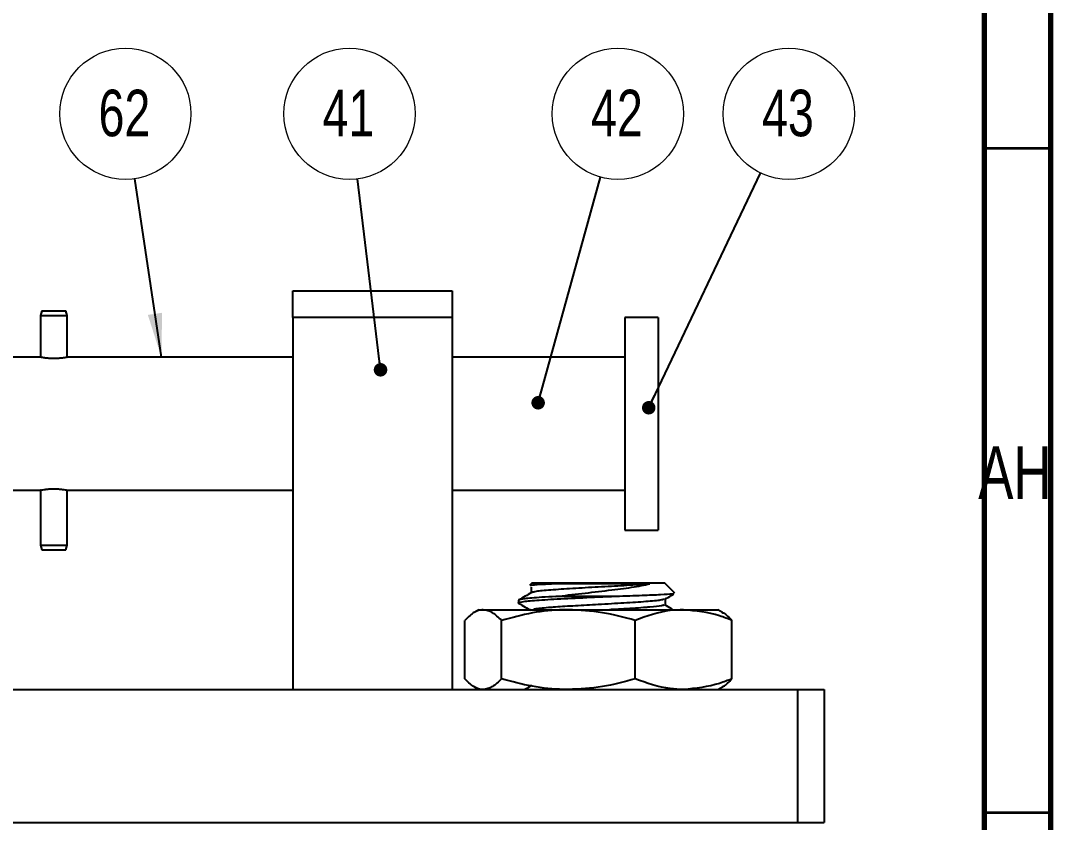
# Model space of a CAD drawing. Header units: millimetres. Extents: x 4 to 907, y 5 to 1495.
# Drawn here: x 817.5 to 895, y 1349.3 to 1409.6 of the extents above; entities that cross this region are included whole.
import ezdxf

# ---------------------------------------------------------------- set-up
doc = ezdxf.new("R2010")
doc.units = ezdxf.units.MM
doc.styles.add('SLDTEXTSTYLE0', font='TXT', dxfattribs={"width": 0.75})
doc.dimstyles.new('SLDDIMSTYLE1', dxfattribs={"dimtxt": 0.18, "dimasz": 1.016, "dimexe": 0, "dimexo": 0.0625, "dimgap": 0, "dimtad": 0, "dimtih": 1, "dimtoh": 1, "dimdec": 0, "dimrnd": 1e-09, "dimzin": 0, "dimdsep": 46, "dimtxsty": 'Standard', "dimblk1": 'DOT', "dimblk2": 'DOT', "dimsah": 1, "dimcen": 0.09, "dimadec": 0, "dimazin": 0, "dimtfac": 1.016, "dimtdec": 0, "dimtofl": 0, "dimtmove": 0, "dimatfit": 3, "dimldrblk": 'DOT', "dimfxl": 1, "dimfrac": 2, "dimtolj": 1, "dimtzin": 0, "dimarcsym": 0})
doc.dimstyles.new('SLDDIMSTYLE3', dxfattribs={"dimtxt": 0.18, "dimasz": 3.302, "dimexe": 0, "dimexo": 0.0625, "dimgap": 0, "dimtad": 0, "dimtih": 1, "dimtoh": 1, "dimdec": 0, "dimrnd": 1e-09, "dimzin": 0, "dimdsep": 46, "dimtxsty": 'Standard', "dimsah": 1, "dimcen": 0.09, "dimadec": 0, "dimazin": 0, "dimtfac": 3.302, "dimtdec": 0, "dimtofl": 0, "dimtmove": 0, "dimatfit": 3, "dimfxl": 1, "dimfrac": 2, "dimtolj": 1, "dimtzin": 0, "dimarcsym": 0})

# ---------------------------------------------------------------- blocks, each defined once
blk = doc.blocks.new('SW_NOTE_46')
at = {"color": 0, "linetype": 'Continuous', "lineweight": 0}
blk.add_circle((-0.596, 4.903), 4.939, dxfattribs=at)
at = {"color": 0, "linetype": 'Continuous', "lineweight": 0, "insert": (-0.666, 6.712), "char_height": 3.5, "attachment_point": 2, "style": 'SLDTEXTSTYLE0'}
blk.add_mtext('41', dxfattribs=at)
blk = doc.blocks.new('_Dot')
at = {"color": 0, "linetype": 'ByBlock', "lineweight": -2}
blk.add_line((-0.5, 0), (-1, 0), dxfattribs=at)
at = {"color": 0, "linetype": 'ByBlock', "const_width": 0.5}
blk.add_lwpolyline([(-0.25, 0, 1), (0.25, 0, 1)], format="xyb", close=True, dxfattribs=at)
blk = doc.blocks.new('SW_NOTE_47')
at = {"color": 0, "linetype": 'Continuous', "lineweight": 0}
blk.add_circle((1.314, 4.761), 4.939, dxfattribs=at)
at = {"color": 0, "linetype": 'Continuous', "lineweight": 0, "insert": (1.244, 6.57), "char_height": 3.5, "attachment_point": 2, "style": 'SLDTEXTSTYLE0'}
blk.add_mtext('42', dxfattribs=at)
blk = doc.blocks.new('SW_NOTE_48')
at = {"color": 0, "linetype": 'Continuous', "lineweight": 0}
blk.add_circle((2.126, 4.458), 4.939, dxfattribs=at)
at = {"color": 0, "linetype": 'Continuous', "lineweight": 0, "insert": (2.056, 6.267), "char_height": 3.5, "attachment_point": 2, "style": 'SLDTEXTSTYLE0'}
blk.add_mtext('43', dxfattribs=at)
blk = doc.blocks.new('SW_NOTE_54')
at = {"color": 0, "linetype": 'Continuous', "lineweight": 0}
blk.add_circle((-0.723, 4.886), 4.939, dxfattribs=at)
at = {"color": 0, "linetype": 'Continuous', "lineweight": 0, "insert": (-0.794, 6.695), "char_height": 3.5, "attachment_point": 2, "style": 'SLDTEXTSTYLE0'}
blk.add_mtext('62', dxfattribs=at)

msp = doc.modelspace()

# ---------------------------------------------------------------- linework, layer by layer
at = {"color": 7, "linetype": 'Continuous', "lineweight": 70}
for p, q in [((895, 1495), (895, 5)), ((890, 1490), (890, 10))]:
    msp.add_line(p, q, dxfattribs=at)
at = {"color": 7, "linetype": 'Continuous', "lineweight": 35}
for p, q in [((890, 1400), (895, 1400)), ((890, 1350), (895, 1350))]:
    msp.add_line(p, q, dxfattribs=at)
at = {"color": 7, "linetype": 'Continuous', "lineweight": 25}
for p, q in [((837.958, 1389.257), (849.958, 1389.257)), ((837.958, 1387.257), (837.958, 1389.257)), ((849.958, 1389.257), (849.958, 1387.257)), ((819.051, 1387.757), (818.958, 1387.407)), ((818.958, 1387.407), (818.958, 1384.257)), ((818.958, 1387.407), (820.958, 1387.407)), ((819.051, 1387.757), (820.864, 1387.757)), ((820.958, 1387.407), (820.864, 1387.757)), ((820.958, 1384.257), (820.958, 1387.407)), ((849.958, 1387.257), (837.958, 1387.257)), ((837.958, 1387.257), (837.958, 1359.257)), ((849.958, 1387.257), (849.958, 1359.257)), ((865.458, 1387.257), (862.958, 1387.257)), ((862.958, 1387.257), (862.958, 1371.257)), ((865.458, 1387.257), (865.458, 1371.257)), ((818.958, 1384.257), (814.958, 1384.257)), ((837.958, 1384.257), (820.958, 1384.257)), ((862.958, 1384.257), (849.958, 1384.257)), ((814.958, 1374.257), (818.958, 1374.257)), ((818.958, 1374.257), (818.958, 1370.107)), ((820.958, 1374.257), (837.958, 1374.257)), ((820.958, 1370.107), (820.958, 1374.257)), ((849.958, 1374.257), (862.958, 1374.257)), ((862.958, 1371.257), (865.458, 1371.257)), ((818.958, 1370.107), (819.051, 1369.757)), ((818.958, 1370.107), (820.958, 1370.107)), ((819.051, 1369.757), (820.864, 1369.757)), ((820.864, 1369.757), (820.958, 1370.107)), ((855.958, 1367.257), (855.784, 1367.083)), ((865.958, 1367.257), (855.958, 1367.257)), ((866.712, 1366.502), (865.958, 1367.257)), ((855.905, 1366.96), (855.905, 1366.535)), ((854.958, 1365.975), (854.958, 1365.757)), ((862.282, 1366.257), (857.76, 1366.257)), ((866.01, 1365.65), (866.01, 1366.073)), ((851.958, 1365.257), (851.612, 1365.057)), ((851.958, 1365.257), (852.283, 1365.257)), ((852.283, 1365.257), (858.697, 1365.257)), ((858.697, 1365.257), (867.371, 1365.257)), ((867.371, 1365.257), (869.958, 1365.257)), ((870.303, 1365.057), (869.958, 1365.257)), ((850.898, 1360.06), (850.898, 1364.453)), ((853.667, 1360.06), (853.667, 1364.453)), ((863.726, 1360.06), (863.726, 1364.453)), ((871.017, 1360.06), (871.017, 1364.453)), ((851.612, 1359.456), (851.958, 1359.257)), ((869.958, 1359.257), (870.303, 1359.456)), ((802.958, 1359.257), (875.958, 1359.257)), ((837.958, 1359.257), (849.958, 1359.257)), ((875.958, 1359.257), (875.958, 1349.257)), ((875.958, 1359.257), (877.958, 1359.257)), ((877.958, 1359.257), (877.958, 1349.257)), ((802.958, 1349.257), (875.958, 1349.257)), ((875.958, 1349.257), (877.958, 1349.257))]:
    msp.add_line(p, q, dxfattribs=at)
for points, knots in [([(820.945, 1384.254), (820.949, 1384.255), (820.963, 1384.258), (820.875, 1384.24), (820.69, 1384.208), (820.413, 1384.174), (820.086, 1384.153), (819.746, 1384.156), (819.433, 1384.181), (819.174, 1384.216), (819.011, 1384.246), (818.941, 1384.26), (818.96, 1384.256), (818.961, 1384.256)], [0, 0, 0, 0, 0.0339466, 0.1390992, 0.2449309, 0.3526024, 0.4604827, 0.5665135, 0.6715465, 0.7779598, 0.8859932, 0.9933863, 1, 1, 1, 1]), ([(818.97, 1374.259), (818.966, 1374.258), (818.952, 1374.256), (819.04, 1374.273), (819.226, 1374.305), (819.502, 1374.34), (819.829, 1374.36), (820.169, 1374.357), (820.482, 1374.333), (820.741, 1374.297), (820.904, 1374.267), (820.974, 1374.253), (820.955, 1374.257), (820.954, 1374.257)], [0, 0, 0, 0, 0.033947, 0.139099, 0.244931, 0.352602, 0.460483, 0.566514, 0.671546, 0.77796, 0.885993, 0.993386, 1, 1, 1, 1]), ([(857.728, 1367.204), (857.319, 1367.184), (856.497, 1367.145), (855.848, 1367.093), (855.826, 1367.061), (855.818, 1367.049)], [0, 0, 0, 0, 0.37781, 0.75751, 1, 1, 1, 1]), ([(864.835, 1367.204), (864.737, 1367.196), (864.201, 1367.151), (862.938, 1367.068), (860.96, 1366.96), (858.969, 1366.851), (857.307, 1366.74), (856.198, 1366.64), (856.052, 1366.575), (855.988, 1366.546)], [0, 0, 0, 0, 0.037676, 0.20473, 0.37066, 0.53659, 0.703645, 0.869265, 1, 1, 1, 1]), ([(864.835, 1367.204), (864.636, 1367.204), (864.05, 1367.204), (862.784, 1367.204), (861.092, 1367.204), (859.382, 1367.204), (858.285, 1367.204), (857.787, 1367.204), (857.728, 1367.204)], [0, 0, 0, 0, 0.111317, 0.326338, 0.541359, 0.75638, 0.971401, 1, 1, 1, 1]), ([(857.76, 1366.257), (858.402, 1366.33), (859.687, 1366.478), (861.716, 1366.716), (863.582, 1366.948), (864.409, 1367.117), (864.835, 1367.204)], [0, 0, 0, 0, 0.254931, 0.510397, 0.748179, 1, 1, 1, 1]), ([(855.924, 1366.546), (855.766, 1366.454), (855.449, 1366.271), (855.132, 1366.087), (854.974, 1365.995)], [0, 0, 0, 0, 0.499901, 1, 1, 1, 1]), ([(866.632, 1366.476), (866.606, 1366.463), (866.538, 1366.431), (865.708, 1366.38), (864.527, 1366.33), (863.331, 1366.288), (862.635, 1366.267), (862.282, 1366.257)], [0, 0, 0, 0, 0.165184, 0.432818, 0.700913, 0.847915, 1, 1, 1, 1]), ([(865.975, 1366.052), (866.133, 1366.144), (866.358, 1366.275), (866.584, 1366.405), (866.65, 1366.444)], [0, 0, 0, 0, 0.704334, 1, 1, 1, 1]), ([(862.282, 1366.257), (861.841, 1366.236), (860.629, 1366.178), (858.602, 1366.086), (856.592, 1365.974), (855.321, 1365.867), (854.804, 1365.787), (855.009, 1365.743), (855.04, 1365.737)], [0, 0, 0, 0, 0.119834, 0.329901, 0.54139, 0.751066, 0.96191, 1, 1, 1, 1]), ([(857.76, 1366.257), (857.398, 1366.235), (856.408, 1366.177), (855.231, 1366.086), (855.049, 1366.012), (854.958, 1365.975)], [0, 0, 0, 0, 0.223129, 0.610486, 1, 1, 1, 1]), ([(854.972, 1365.738), (855.13, 1365.646), (855.441, 1365.466), (855.752, 1365.286), (855.905, 1365.197)], [0, 0, 0, 0, 0.509643, 1, 1, 1, 1]), ([(865.896, 1366.052), (865.837, 1366.026), (865.693, 1365.964), (864.605, 1365.867), (862.947, 1365.756), (861.032, 1365.652), (859.209, 1365.551), (858.035, 1365.478), (857.013, 1365.4), (856.259, 1365.335), (856.12, 1365.278), (856.069, 1365.257)], [0, 0, 0, 0, 0.096896, 0.233695, 0.371679, 0.508734, 0.629917, 0.751595, 0.784318, 0.921117, 1, 1, 1, 1]), ([(865.918, 1365.618), (865.872, 1365.595), (865.761, 1365.54), (865.13, 1365.478), (864.195, 1365.401), (863.195, 1365.334), (862.163, 1365.277), (861.79, 1365.257)], [0, 0, 0, 0, 0.187622, 0.455665, 0.524235, 0.828277, 1, 1, 1, 1]), ([(866.6, 1365.257), (866.55, 1365.286), (866.345, 1365.406), (866.138, 1365.527), (865.982, 1365.618)], [0, 0, 0, 0, 0.241433, 1, 1, 1, 1]), ([(852.283, 1365.257), (852.25, 1365.256), (852.001, 1365.248), (851.533, 1365.073), (851.111, 1364.661), (850.898, 1364.453)], [0, 0, 0, 0, 0.07009, 0.5307844, 1, 1, 1, 1]), ([(853.667, 1364.453), (853.442, 1364.677), (852.989, 1365.131), (852.519, 1365.214), (852.283, 1365.257)], [0, 0, 0, 0, 0.495458, 1, 1, 1, 1]), ([(858.697, 1365.257), (858.577, 1365.256), (857.675, 1365.248), (855.972, 1365.073), (854.44, 1364.661), (853.667, 1364.453)], [0, 0, 0, 0, 0.07009, 0.530784, 1, 1, 1, 1]), ([(863.726, 1364.453), (862.909, 1364.677), (861.261, 1365.131), (859.557, 1365.214), (858.697, 1365.257)], [0, 0, 0, 0, 0.495458, 1, 1, 1, 1]), ([(867.371, 1365.257), (867.04, 1365.245), (865.806, 1365.2), (864.605, 1364.769), (863.726, 1364.453)], [0, 0, 0, 0, 0.2686336, 1, 1, 1, 1]), ([(871.017, 1364.453), (870.711, 1364.574), (869.522, 1365.045), (868.288, 1365.167), (867.371, 1365.257)], [0, 0, 0, 0, 0.257551, 1, 1, 1, 1]), ([(870.295, 1365.043), (870.322, 1365.034), (870.567, 1364.949), (870.805, 1364.687), (871.017, 1364.453)], [0, 0, 0, 0, 0.10802, 1, 1, 1, 1]), ([(852.283, 1359.257), (852.25, 1359.258), (852.001, 1359.265), (851.533, 1359.44), (851.111, 1359.852), (850.898, 1360.06)], [0, 0, 0, 0, 0.07009, 0.5307844, 1, 1, 1, 1]), ([(853.667, 1360.06), (853.442, 1359.836), (852.989, 1359.382), (852.519, 1359.299), (852.283, 1359.257)], [0, 0, 0, 0, 0.495458, 1, 1, 1, 1]), ([(858.697, 1359.257), (858.577, 1359.258), (857.675, 1359.265), (855.972, 1359.44), (854.44, 1359.852), (853.667, 1360.06)], [0, 0, 0, 0, 0.07009, 0.5307844, 1, 1, 1, 1]), ([(855.924, 1359.546), (855.766, 1359.454), (855.599, 1359.358), (855.433, 1359.261), (855.425, 1359.257)], [0, 0, 0, 0, 0.951209, 1, 1, 1, 1]), ([(863.726, 1360.06), (862.909, 1359.836), (861.261, 1359.382), (859.557, 1359.299), (858.697, 1359.257)], [0, 0, 0, 0, 0.495458, 1, 1, 1, 1]), ([(867.371, 1359.257), (867.04, 1359.269), (865.806, 1359.313), (864.605, 1359.745), (863.726, 1360.06)], [0, 0, 0, 0, 0.268634, 1, 1, 1, 1]), ([(871.017, 1360.06), (870.711, 1359.939), (869.522, 1359.468), (868.288, 1359.347), (867.371, 1359.257)], [0, 0, 0, 0, 0.257551, 1, 1, 1, 1]), ([(870.295, 1359.47), (870.322, 1359.48), (870.567, 1359.564), (870.805, 1359.826), (871.017, 1360.06)], [0, 0, 0, 0, 0.10802, 1, 1, 1, 1])]:
    msp.add_open_spline(points, degree=3, knots=knots, dxfattribs=at)

# ---------------------------------------------------------------- block references
at = {"color": 7, "linetype": 'Continuous', "lineweight": 0}
for name, p in [('SW_NOTE_54', (826.07, 1397.692)), ('SW_NOTE_46', (842.813, 1397.675)), ('SW_NOTE_47', (861.115, 1397.817)), ('SW_NOTE_48', (873.179, 1398.12))]:
    msp.add_blockref(name, p, dxfattribs=at)

# ---------------------------------------------------------------- texts
at = {"color": 7, "linetype": 'Continuous', "lineweight": 0, "insert": (892.33, 1377.56), "char_height": 3.9688, "attachment_point": 2, "style": 'SLDTEXTSTYLE0'}
msp.add_mtext('AH', dxfattribs=at)

# ---------------------------------------------------------------- leaders
at = {"color": 7, "linetype": 'Continuous', "lineweight": 0}
for points, dimstyle in [([(864.754, 1380.456), (873.179, 1398.12)], 'SLDDIMSTYLE1'), ([(828.059, 1384.257), (826.07, 1397.692)], 'SLDDIMSTYLE3'), ([(844.559, 1383.311), (842.813, 1397.675)], 'SLDDIMSTYLE1'), ([(856.427, 1380.831), (861.115, 1397.817)], 'SLDDIMSTYLE1')]:
    msp.add_leader(points, dimstyle=dimstyle, dxfattribs=at)

doc.saveas('drawing.dxf')
